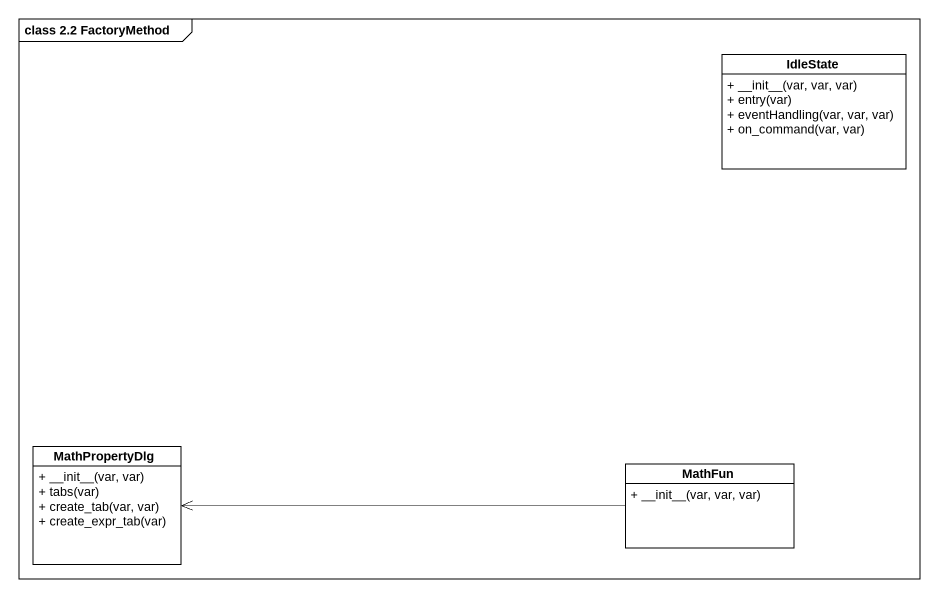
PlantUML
@startuml
mainframe class 2.2 FactoryMethod
hide circle
hide empty members
skinparam classAttributeIconSize 0
class IdleState {
  + ~__init~__(var, var, var)
  + entry(var)
  + eventHandling(var, var, var)
  + on_command(var, var)
}
class MathPropertyDlg {
  + ~__init~__(var, var)
  + tabs(var)
  + create_tab(var, var)
  + create_expr_tab(var)
}
class MathFun {
  + ~__init~__(var, var, var)
}
MathFun -left-> MathPropertyDlg
@enduml
